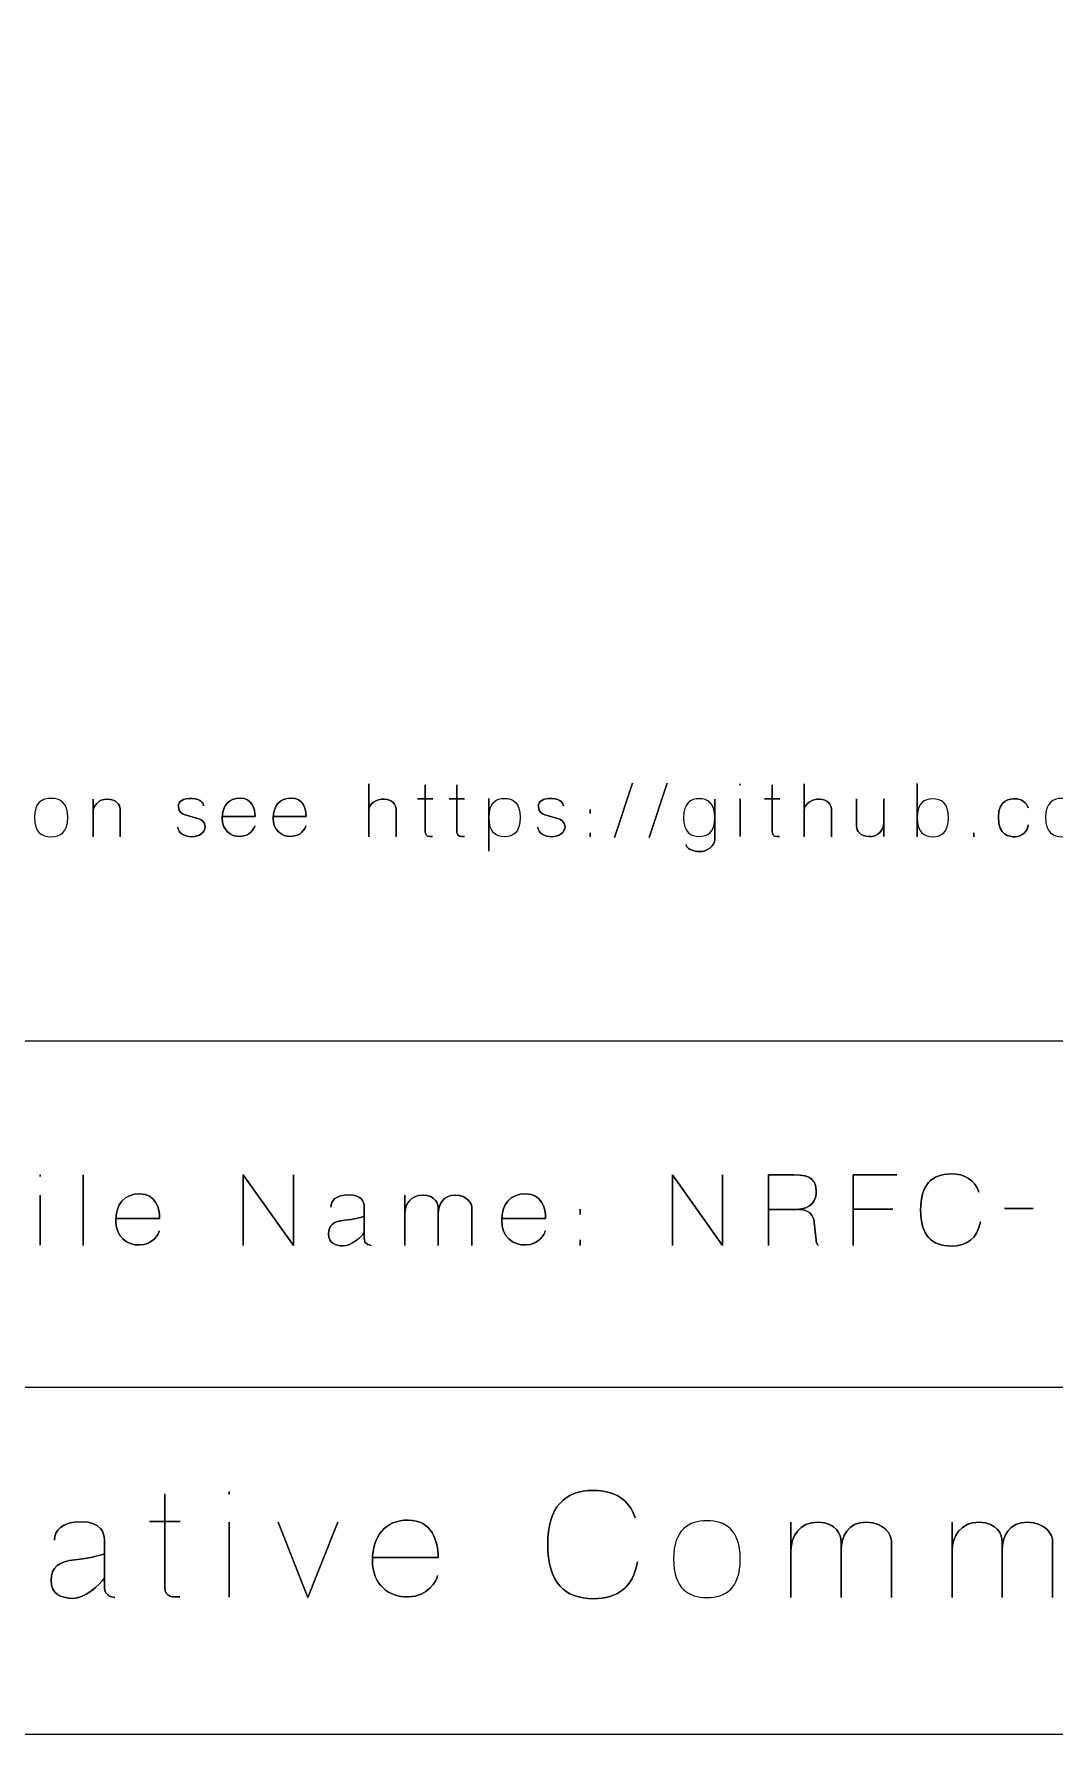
# Model space of a CAD drawing. Extents: x 15 to 785, y -585 to -15.
# Drawn here: x 121.1 to 209.4, y -585 to -437.9 of the extents above; entities that cross this region are included whole.
import ezdxf

# ---------------------------------------------------------------- set-up
doc = ezdxf.new("R2010")
doc.units = 0
doc.header["$MEASUREMENT"] = 0
doc.layers.add('LAYER_1', color=7, linetype='CONTINUOUS')

# ---------------------------------------------------------------- blocks, each defined once
blk = doc.blocks.new('BLOCK_2')
at = {"layer": 'LAYER_1', "color": 250}
blk.add_lwpolyline([(785, -555), (15, -555), (15, -525), (785, -525), (785, -555)], dxfattribs=at)
blk.add_open_spline([(785, -570), (785, -578.28), (778.28, -585), (770, -585), (770, -585), (30, -585), (30, -585), (21.72, -585), (15, -578.28), (15, -570), (15, -570), (15, -30), (15, -30), (15, -21.72), (21.72, -15), (30, -15), (30, -15), (770, -15), (770, -15), (778.28, -15), (785, -21.72), (785, -30), (785, -30), (785, -570), (785, -570)], degree=3, knots=[0, 0, 0, 0, 1, 1, 1, 2, 2, 2, 3, 3, 3, 4, 4, 4, 5, 5, 5, 6, 6, 6, 7, 7, 7, 8, 8, 8, 8], dxfattribs=at)
blk = doc.blocks.new('BLOCK_3')
at = {"layer": 'LAYER_1', "color": 30}
for points, knots in [([(121.61, -536.74), (121.61, -536.74), (121.61, -536.59), (121.61, -536.59), (121.61, -536.59), (121.61, -536.74), (121.61, -536.74)], [0, 0, 0, 0, 1, 1, 1, 2, 2, 2, 2]), ([(125.35, -542.71), (125.35, -542.71), (125.35, -536.6), (125.35, -536.6), (125.35, -536.6), (125.35, -542.71), (125.35, -542.71)], [0, 0, 0, 0, 1, 1, 1, 2, 2, 2, 2]), ([(139.2, -536.6), (139.2, -536.6), (143.55, -542.71), (143.55, -542.71), (143.55, -542.71), (143.55, -536.6), (143.55, -536.6), (143.55, -536.6), (143.55, -542.71), (143.55, -542.71), (143.55, -542.71), (139.2, -536.6), (139.2, -536.6), (139.2, -536.6), (139.2, -542.71), (139.2, -542.71), (139.2, -542.71), (139.2, -536.6), (139.2, -536.6)], [0, 0, 0, 0, 1, 1, 1, 2, 2, 2, 3, 3, 3, 4, 4, 4, 5, 5, 5, 6, 6, 6, 6]), ([(176.34, -542.71), (176.34, -542.71), (176.34, -536.6), (176.34, -536.6), (176.34, -536.6), (180.69, -542.71), (180.69, -542.71), (180.69, -542.71), (180.69, -536.6), (180.69, -536.6), (180.69, -536.6), (180.69, -542.71), (180.69, -542.71), (180.69, -542.71), (176.34, -536.6), (176.34, -536.6), (176.34, -536.6), (176.34, -542.71), (176.34, -542.71)], [0, 0, 0, 0, 1, 1, 1, 2, 2, 2, 3, 3, 3, 4, 4, 4, 5, 5, 5, 6, 6, 6, 6]), ([(184.65, -542.71), (184.65, -542.71), (184.65, -536.6), (184.65, -536.6), (184.65, -536.6), (186.87, -536.6), (186.87, -536.6), (188.43, -536.6), (188.76, -537.13), (188.8, -537.96), (188.84, -538.78), (188.42, -539.59), (187.04, -539.59), (187.04, -539.59), (184.65, -539.59), (184.65, -539.59), (184.65, -539.59), (187.04, -539.59), (187.04, -539.59), (188.4, -539.59), (188.84, -538.78), (188.8, -537.96), (188.76, -537.13), (188.4, -536.6), (186.87, -536.6), (186.87, -536.6), (184.65, -536.6), (184.65, -536.6), (184.65, -536.6), (184.65, -542.71), (184.65, -542.71)], [0, 0, 0, 0, 1, 1, 1, 2, 2, 2, 3, 3, 3, 4, 4, 4, 5, 5, 5, 6, 6, 6, 7, 7, 7, 8, 8, 8, 9, 9, 9, 10, 10, 10, 10]), ([(191.99, -542.71), (191.99, -542.71), (191.99, -536.6), (191.99, -536.6), (191.99, -536.6), (195.77, -536.6), (195.77, -536.6), (195.77, -536.6), (191.99, -536.6), (191.99, -536.6), (191.99, -536.6), (191.99, -542.71), (191.99, -542.71)], [0, 0, 0, 0, 1, 1, 1, 2, 2, 2, 3, 3, 3, 4, 4, 4, 4]), ([(200.47, -542.77), (198.79, -542.77), (197.83, -541.82), (197.83, -539.65), (197.83, -537.49), (198.79, -536.52), (200.47, -536.52), (201.67, -536.52), (202.5, -537.02), (202.88, -538.11), (202.5, -537.02), (201.67, -536.52), (200.47, -536.52), (198.79, -536.52), (197.83, -537.49), (197.83, -539.65), (197.83, -541.82), (198.79, -542.77), (200.47, -542.77), (201.86, -542.77), (202.74, -542.11), (203.01, -540.66), (202.74, -542.11), (201.86, -542.77), (200.47, -542.77)], [0, 0, 0, 0, 1, 1, 1, 2, 2, 2, 3, 3, 3, 4, 4, 4, 5, 5, 5, 6, 6, 6, 7, 7, 7, 8, 8, 8, 8]), ([(121.61, -542.7), (121.61, -542.7), (121.61, -538.35), (121.61, -538.35), (121.61, -538.35), (121.61, -542.71), (121.61, -542.7)], [0, 0, 0, 0, 1, 1, 1, 2, 2, 2, 2]), ([(128.17, -540.39), (128.17, -540.39), (131.96, -540.39), (131.96, -540.39), (131.96, -539.45), (131.59, -538.24), (130.24, -538.24), (128.9, -538.24), (128.17, -539.16), (128.17, -540.55), (128.17, -541.96), (129.11, -542.71), (130.24, -542.67), (131.37, -542.64), (131.87, -541.76), (131.93, -541.44), (131.87, -541.76), (131.37, -542.64), (130.24, -542.67), (129.11, -542.71), (128.17, -541.96), (128.17, -540.55), (128.17, -539.16), (128.9, -538.24), (130.24, -538.24), (131.59, -538.24), (131.96, -539.45), (131.96, -540.39), (131.96, -540.39), (128.17, -540.39), (128.17, -540.39)], [0, 0, 0, 0, 1, 1, 1, 2, 2, 2, 3, 3, 3, 4, 4, 4, 5, 5, 5, 6, 6, 6, 7, 7, 7, 8, 8, 8, 9, 9, 9, 10, 10, 10, 10]), ([(149.67, -542.15), (149.67, -542.15), (149.67, -539.37), (149.67, -539.37), (149.67, -539.01), (149.49, -538.34), (148.35, -538.34), (147.21, -538.34), (146.78, -538.85), (146.78, -539.39), (146.78, -538.85), (147.21, -538.34), (148.35, -538.34), (149.49, -538.34), (149.67, -539.01), (149.67, -539.37), (149.67, -539.37), (149.67, -542.15), (149.67, -542.15), (149.67, -542.66), (150.27, -542.71), (150.27, -542.71), (150.27, -542.71), (149.67, -542.66), (149.67, -542.15)], [0, 0, 0, 0, 1, 1, 1, 2, 2, 2, 3, 3, 3, 4, 4, 4, 5, 5, 5, 6, 6, 6, 7, 7, 7, 8, 8, 8, 8]), ([(156.08, -542.71), (156.08, -542.71), (156.08, -539.88), (156.08, -539.49), (156.08, -539.1), (155.83, -538.37), (154.75, -538.36), (153.68, -538.35), (153.19, -539.19), (153.19, -539.97), (153.19, -539.19), (153.68, -538.35), (154.75, -538.36), (155.83, -538.37), (156.08, -539.1), (156.08, -539.49), (156.08, -539.88), (156.08, -542.71), (156.08, -542.71)], [0, 0, 0, 0, 1, 1, 1, 2, 2, 2, 3, 3, 3, 4, 4, 4, 5, 5, 5, 6, 6, 6, 6]), ([(153.19, -542.71), (153.19, -542.71), (153.19, -538.36), (153.19, -538.36), (153.19, -538.36), (153.19, -542.71), (153.19, -542.71)], [0, 0, 0, 0, 1, 1, 1, 2, 2, 2, 2]), ([(158.99, -542.71), (158.99, -542.71), (158.99, -539.88), (158.99, -539.49), (158.99, -539.1), (158.62, -538.37), (157.55, -538.36), (156.47, -538.35), (156.08, -539.19), (156.08, -539.97), (156.08, -539.19), (156.47, -538.35), (157.55, -538.36), (158.62, -538.37), (158.99, -539.1), (158.99, -539.49), (158.99, -539.88), (158.99, -542.71), (158.99, -542.71)], [0, 0, 0, 0, 1, 1, 1, 2, 2, 2, 3, 3, 3, 4, 4, 4, 5, 5, 5, 6, 6, 6, 6]), ([(161.58, -540.39), (161.58, -540.39), (165.37, -540.39), (165.37, -540.39), (165.37, -539.45), (165, -538.24), (163.65, -538.24), (162.31, -538.24), (161.57, -539.16), (161.57, -540.55), (161.57, -541.96), (162.52, -542.71), (163.65, -542.67), (164.78, -542.64), (165.28, -541.76), (165.33, -541.44), (165.28, -541.76), (164.78, -542.64), (163.65, -542.67), (162.52, -542.71), (161.57, -541.96), (161.57, -540.55), (161.57, -539.16), (162.31, -538.24), (163.65, -538.24), (165, -538.24), (165.37, -539.45), (165.37, -540.39), (165.37, -540.39), (161.58, -540.39), (161.58, -540.39)], [0, 0, 0, 0, 1, 1, 1, 2, 2, 2, 3, 3, 3, 4, 4, 4, 5, 5, 5, 6, 6, 6, 7, 7, 7, 8, 8, 8, 9, 9, 9, 10, 10, 10, 10]), ([(168.37, -540.03), (168.37, -540.03), (168.37, -539.56), (168.37, -539.56), (168.37, -539.56), (168.37, -540.03), (168.37, -540.03)], [0, 0, 0, 0, 1, 1, 1, 2, 2, 2, 2]), ([(188.99, -542.71), (188.82, -542.59), (188.78, -542.35), (188.78, -542.25), (188.78, -542.25), (188.63, -540.71), (188.63, -540.71), (188.58, -540.05), (188.1, -539.59), (187.16, -539.59), (188.1, -539.59), (188.58, -540.05), (188.63, -540.71), (188.63, -540.71), (188.78, -542.25), (188.78, -542.25), (188.78, -542.35), (188.82, -542.59), (188.99, -542.71)], [0, 0, 0, 0, 1, 1, 1, 2, 2, 2, 3, 3, 3, 4, 4, 4, 5, 5, 5, 6, 6, 6, 6]), ([(195.42, -539.56), (195.42, -539.56), (191.99, -539.56), (191.99, -539.56), (191.99, -539.56), (195.42, -539.56), (195.42, -539.56)], [0, 0, 0, 0, 1, 1, 1, 2, 2, 2, 2]), ([(205.09, -539.51), (205.09, -539.51), (207.56, -539.51), (207.56, -539.51), (207.56, -539.51), (205.09, -539.51), (205.09, -539.51)], [0, 0, 0, 0, 1, 1, 1, 2, 2, 2, 2]), ([(147.85, -542.76), (147.15, -542.73), (146.59, -542.51), (146.59, -541.73), (146.59, -540.94), (147.06, -540.61), (147.96, -540.53), (148.85, -540.44), (149.25, -540.31), (149.67, -540.19), (149.25, -540.31), (148.85, -540.44), (147.96, -540.53), (147.06, -540.61), (146.59, -540.94), (146.59, -541.73), (146.59, -542.51), (147.15, -542.73), (147.85, -542.76), (148.54, -542.78), (149.42, -541.96), (149.67, -541.6), (149.42, -541.96), (148.54, -542.78), (147.85, -542.76)], [0, 0, 0, 0, 1, 1, 1, 2, 2, 2, 3, 3, 3, 4, 4, 4, 5, 5, 5, 6, 6, 6, 7, 7, 7, 8, 8, 8, 8]), ([(168.37, -542.71), (168.37, -542.71), (168.37, -542.24), (168.37, -542.24), (168.37, -542.24), (168.37, -542.71), (168.37, -542.71)], [0, 0, 0, 0, 1, 1, 1, 2, 2, 2, 2]), ([(133.72, -573.12), (133.1, -573.16), (132.42, -573.19), (132.42, -572.33), (132.42, -571.47), (132.42, -564.21), (132.42, -564.21), (132.42, -564.21), (132.42, -571.47), (132.42, -572.33), (132.42, -573.19), (133.1, -573.16), (133.72, -573.12)], [0, 0, 0, 0, 1, 1, 1, 2, 2, 2, 3, 3, 3, 4, 4, 4, 4]), ([(137.99, -564.25), (137.99, -564.25), (137.99, -564.02), (137.99, -564.02), (137.99, -564.02), (137.99, -564.25), (137.99, -564.25)], [0, 0, 0, 0, 1, 1, 1, 2, 2, 2, 2]), ([(173.33, -570.11), (172.92, -572.3), (171.6, -573.29), (169.52, -573.29), (166.99, -573.29), (165.56, -571.85), (165.56, -568.6), (165.56, -565.36), (166.99, -563.92), (169.52, -563.92), (171.32, -563.92), (172.57, -564.66), (173.13, -566.29), (172.57, -564.66), (171.32, -563.92), (169.52, -563.92), (166.99, -563.92), (165.56, -565.36), (165.56, -568.6), (165.56, -571.85), (166.99, -573.29), (169.52, -573.29), (171.6, -573.29), (172.92, -572.3), (173.33, -570.11)], [0, 0, 0, 0, 1, 1, 1, 2, 2, 2, 3, 3, 3, 4, 4, 4, 5, 5, 5, 6, 6, 6, 7, 7, 7, 8, 8, 8, 8]), ([(127.18, -572.36), (127.18, -572.36), (127.18, -568.18), (127.18, -568.18), (127.18, -567.65), (126.91, -566.63), (125.2, -566.63), (123.48, -566.63), (122.85, -567.41), (122.85, -568.21), (122.85, -567.41), (123.48, -566.63), (125.2, -566.63), (126.91, -566.63), (127.18, -567.65), (127.18, -568.18), (127.18, -568.18), (127.18, -572.36), (127.18, -572.36), (127.18, -573.12), (128.08, -573.19), (128.08, -573.19), (128.08, -573.19), (127.18, -573.12), (127.18, -572.36)], [0, 0, 0, 0, 1, 1, 1, 2, 2, 2, 3, 3, 3, 4, 4, 4, 5, 5, 5, 6, 6, 6, 7, 7, 7, 8, 8, 8, 8]), ([(131.09, -566.61), (131.09, -566.61), (133.74, -566.61), (133.74, -566.61), (133.74, -566.61), (131.09, -566.61), (131.09, -566.61)], [0, 0, 0, 0, 1, 1, 1, 2, 2, 2, 2]), ([(137.99, -573.17), (137.99, -573.17), (137.99, -566.66), (137.99, -566.66), (137.99, -566.66), (137.99, -573.2), (137.99, -573.17)], [0, 0, 0, 0, 1, 1, 1, 2, 2, 2, 2]), ([(147.4, -566.67), (147.4, -566.67), (144.79, -573.19), (144.79, -573.19), (144.79, -573.19), (142.21, -566.67), (142.21, -566.67), (142.21, -566.67), (144.79, -573.19), (144.79, -573.19), (144.79, -573.19), (147.4, -566.67), (147.4, -566.67)], [0, 0, 0, 0, 1, 1, 1, 2, 2, 2, 3, 3, 3, 4, 4, 4, 4]), ([(150.39, -569.71), (150.39, -569.71), (156.07, -569.71), (156.07, -569.71), (156.07, -568.3), (155.51, -566.49), (153.49, -566.49), (151.49, -566.49), (150.38, -567.86), (150.38, -569.96), (150.38, -572.07), (151.8, -573.19), (153.49, -573.14), (155.19, -573.08), (155.93, -571.76), (156.02, -571.29), (155.93, -571.76), (155.19, -573.08), (153.49, -573.14), (151.8, -573.19), (150.38, -572.07), (150.38, -569.96), (150.38, -567.86), (151.49, -566.49), (153.49, -566.49), (155.51, -566.49), (156.07, -568.3), (156.07, -569.71), (156.07, -569.71), (150.39, -569.71), (150.39, -569.71)], [0, 0, 0, 0, 1, 1, 1, 2, 2, 2, 3, 3, 3, 4, 4, 4, 5, 5, 5, 6, 6, 6, 7, 7, 7, 8, 8, 8, 9, 9, 9, 10, 10, 10, 10]), ([(176.45, -569.86), (176.45, -567.29), (177.76, -566.54), (179.34, -566.54), (180.92, -566.54), (182.22, -567.29), (182.22, -569.86), (182.22, -572.44), (180.92, -573.19), (179.34, -573.19), (177.76, -573.19), (176.45, -572.44), (176.45, -569.86)], [0, 0, 0, 0, 1, 1, 1, 2, 2, 2, 3, 3, 3, 4, 4, 4, 4]), ([(176.45, -569.86), (176.45, -567.29), (177.76, -566.54), (179.34, -566.54), (180.92, -566.54), (182.22, -567.29), (182.22, -569.86), (182.22, -572.44), (180.92, -573.19), (179.34, -573.19), (177.76, -573.19), (176.45, -572.44), (176.45, -569.86)], [0, 0, 0, 0, 1, 1, 1, 2, 2, 2, 3, 3, 3, 4, 4, 4, 4]), ([(190.94, -573.19), (190.94, -573.19), (190.94, -568.94), (190.94, -568.36), (190.94, -567.78), (190.56, -566.68), (188.95, -566.67), (187.34, -566.66), (186.61, -567.92), (186.61, -569.08), (186.61, -567.92), (187.34, -566.66), (188.95, -566.67), (190.56, -566.68), (190.94, -567.78), (190.94, -568.36), (190.94, -568.94), (190.94, -573.19), (190.94, -573.19)], [0, 0, 0, 0, 1, 1, 1, 2, 2, 2, 3, 3, 3, 4, 4, 4, 5, 5, 5, 6, 6, 6, 6]), ([(186.61, -573.19), (186.61, -573.19), (186.61, -566.67), (186.61, -566.67), (186.61, -566.67), (186.61, -573.19), (186.61, -573.19)], [0, 0, 0, 0, 1, 1, 1, 2, 2, 2, 2]), ([(195.31, -573.19), (195.31, -573.19), (195.31, -568.94), (195.31, -568.36), (195.31, -567.78), (194.75, -566.68), (193.14, -566.67), (191.53, -566.66), (190.94, -567.92), (190.94, -569.08), (190.94, -567.92), (191.53, -566.66), (193.14, -566.67), (194.75, -566.68), (195.31, -567.78), (195.31, -568.36), (195.31, -568.94), (195.31, -573.19), (195.31, -573.19)], [0, 0, 0, 0, 1, 1, 1, 2, 2, 2, 3, 3, 3, 4, 4, 4, 5, 5, 5, 6, 6, 6, 6]), ([(204.89, -573.19), (204.89, -573.19), (204.89, -568.94), (204.89, -568.36), (204.89, -567.78), (204.51, -566.68), (202.89, -566.67), (201.28, -566.66), (200.56, -567.92), (200.56, -569.08), (200.56, -567.92), (201.28, -566.66), (202.89, -566.67), (204.51, -566.68), (204.89, -567.78), (204.89, -568.36), (204.89, -568.94), (204.89, -573.19), (204.89, -573.19)], [0, 0, 0, 0, 1, 1, 1, 2, 2, 2, 3, 3, 3, 4, 4, 4, 5, 5, 5, 6, 6, 6, 6]), ([(200.56, -573.19), (200.56, -573.19), (200.56, -566.67), (200.56, -566.67), (200.56, -566.67), (200.56, -573.19), (200.56, -573.19)], [0, 0, 0, 0, 1, 1, 1, 2, 2, 2, 2]), ([(209.26, -573.19), (209.26, -573.19), (209.26, -568.94), (209.26, -568.36), (209.26, -567.78), (208.7, -566.68), (207.08, -566.67), (205.47, -566.66), (204.89, -567.92), (204.89, -569.08), (204.89, -567.92), (205.47, -566.66), (207.08, -566.67), (208.7, -566.68), (209.26, -567.78), (209.26, -568.36), (209.26, -568.94), (209.26, -573.19), (209.26, -573.19)], [0, 0, 0, 0, 1, 1, 1, 2, 2, 2, 3, 3, 3, 4, 4, 4, 5, 5, 5, 6, 6, 6, 6]), ([(124.45, -573.26), (123.39, -573.22), (122.56, -572.89), (122.56, -571.73), (122.56, -570.54), (123.27, -570.05), (124.61, -569.92), (125.95, -569.8), (126.54, -569.59), (127.18, -569.41), (126.54, -569.59), (125.95, -569.8), (124.61, -569.92), (123.27, -570.05), (122.56, -570.54), (122.56, -571.73), (122.56, -572.89), (123.39, -573.22), (124.45, -573.26), (125.49, -573.3), (126.8, -572.07), (127.18, -571.52), (126.8, -572.07), (125.49, -573.3), (124.45, -573.26)], [0, 0, 0, 0, 1, 1, 1, 2, 2, 2, 3, 3, 3, 4, 4, 4, 5, 5, 5, 6, 6, 6, 7, 7, 7, 8, 8, 8, 8])]:
    blk.add_open_spline(points, degree=3, knots=knots, dxfattribs=at)
blk = doc.blocks.new('BLOCK_5')
at = {"layer": 'LAYER_1', "color": 250}
for points, knots in [([(150.06, -507.34), (150.06, -507.34), (150.06, -502.76), (150.06, -502.76), (150.06, -502.76), (150.06, -507.34), (150.06, -507.34)], [0, 0, 0, 0, 1, 1, 1, 2, 2, 2, 2]), ([(155.59, -507.31), (155.28, -507.32), (154.94, -507.34), (154.94, -506.91), (154.94, -506.48), (154.94, -502.85), (154.94, -502.85), (154.94, -502.85), (154.94, -506.48), (154.94, -506.91), (154.94, -507.34), (155.28, -507.32), (155.59, -507.31)], [0, 0, 0, 0, 1, 1, 1, 2, 2, 2, 3, 3, 3, 4, 4, 4, 4]), ([(158.35, -507.31), (158.03, -507.32), (157.7, -507.34), (157.7, -506.91), (157.7, -506.48), (157.7, -502.85), (157.7, -502.85), (157.7, -502.85), (157.7, -506.48), (157.7, -506.91), (157.7, -507.34), (158.03, -507.32), (158.35, -507.31)], [0, 0, 0, 0, 1, 1, 1, 2, 2, 2, 3, 3, 3, 4, 4, 4, 4]), ([(171.33, -507.4), (171.33, -507.4), (172.89, -502.71), (172.89, -502.71), (172.89, -502.71), (171.33, -507.4), (171.33, -507.4)], [0, 0, 0, 0, 1, 1, 1, 2, 2, 2, 2]), ([(174.33, -507.4), (174.33, -507.4), (175.88, -502.71), (175.88, -502.71), (175.88, -502.71), (174.33, -507.4), (174.33, -507.4)], [0, 0, 0, 0, 1, 1, 1, 2, 2, 2, 2]), ([(182.2, -502.87), (182.2, -502.87), (182.2, -502.75), (182.2, -502.75), (182.2, -502.75), (182.2, -502.87), (182.2, -502.87)], [0, 0, 0, 0, 1, 1, 1, 2, 2, 2, 2]), ([(185.63, -507.31), (185.32, -507.32), (184.98, -507.34), (184.98, -506.91), (184.98, -506.48), (184.98, -502.85), (184.98, -502.85), (184.98, -502.85), (184.98, -506.48), (184.98, -506.91), (184.98, -507.34), (185.32, -507.32), (185.63, -507.31)], [0, 0, 0, 0, 1, 1, 1, 2, 2, 2, 3, 3, 3, 4, 4, 4, 4]), ([(187.76, -507.34), (187.76, -507.34), (187.76, -502.76), (187.76, -502.76), (187.76, -502.76), (187.76, -507.34), (187.76, -507.34)], [0, 0, 0, 0, 1, 1, 1, 2, 2, 2, 2]), ([(197.54, -502.74), (197.54, -502.74), (197.54, -507.34), (197.54, -507.34), (197.54, -507.34), (197.54, -502.74), (197.54, -502.74)], [0, 0, 0, 0, 1, 1, 1, 2, 2, 2, 2]), ([(121.12, -505.67), (121.12, -504.39), (121.78, -504.02), (122.56, -504.02), (123.36, -504.02), (124.01, -504.39), (124.01, -505.67), (124.01, -506.96), (123.36, -507.34), (122.56, -507.34), (121.78, -507.34), (121.12, -506.96), (121.12, -505.67)], [0, 0, 0, 0, 1, 1, 1, 2, 2, 2, 3, 3, 3, 4, 4, 4, 4]), ([(121.12, -505.67), (121.12, -504.39), (121.78, -504.02), (122.56, -504.02), (123.36, -504.02), (124.01, -504.39), (124.01, -505.67), (124.01, -506.96), (123.36, -507.34), (122.56, -507.34), (121.78, -507.34), (121.12, -506.96), (121.12, -505.67)], [0, 0, 0, 0, 1, 1, 1, 2, 2, 2, 3, 3, 3, 4, 4, 4, 4]), ([(128.54, -507.34), (128.54, -507.34), (128.54, -505.22), (128.54, -504.92), (128.54, -504.63), (128.25, -504.09), (127.44, -504.08), (126.63, -504.07), (126.2, -504.7), (126.2, -505.29), (126.2, -504.7), (126.63, -504.07), (127.44, -504.08), (128.25, -504.09), (128.54, -504.63), (128.54, -504.92), (128.54, -505.22), (128.54, -507.34), (128.54, -507.34)], [0, 0, 0, 0, 1, 1, 1, 2, 2, 2, 3, 3, 3, 4, 4, 4, 5, 5, 5, 6, 6, 6, 6]), ([(126.2, -507.34), (126.2, -507.34), (126.2, -504.08), (126.2, -504.08), (126.2, -504.08), (126.2, -507.34), (126.2, -507.34)], [0, 0, 0, 0, 1, 1, 1, 2, 2, 2, 2]), ([(134.76, -504.03), (133.96, -504.01), (133.59, -504.26), (133.59, -504.75), (133.59, -505.25), (134.01, -505.4), (134.16, -505.44), (134.16, -505.44), (135.36, -505.8), (135.36, -505.8), (135.52, -505.84), (135.9, -506.01), (135.9, -506.48), (135.9, -506.95), (135.4, -507.34), (134.76, -507.34), (134.13, -507.34), (133.55, -507), (133.55, -506.51), (133.55, -507), (134.13, -507.34), (134.76, -507.34), (135.4, -507.34), (135.9, -506.95), (135.9, -506.48), (135.9, -506.01), (135.52, -505.84), (135.36, -505.8), (135.36, -505.8), (134.16, -505.44), (134.16, -505.44), (134.01, -505.4), (133.59, -505.25), (133.59, -504.75), (133.59, -504.26), (133.96, -504.01), (134.76, -504.03), (135.56, -504.06), (135.77, -504.5), (135.76, -504.66), (135.77, -504.5), (135.56, -504.06), (134.76, -504.03)], [0, 0, 0, 0, 1, 1, 1, 2, 2, 2, 3, 3, 3, 4, 4, 4, 5, 5, 5, 6, 6, 6, 7, 7, 7, 8, 8, 8, 9, 9, 9, 10, 10, 10, 11, 11, 11, 12, 12, 12, 13, 13, 13, 14, 14, 14, 14]), ([(137.38, -505.6), (137.38, -505.6), (140.22, -505.6), (140.22, -505.6), (140.22, -504.89), (139.94, -503.99), (138.93, -503.99), (137.93, -503.99), (137.38, -504.68), (137.38, -505.72), (137.38, -506.78), (138.09, -507.34), (138.93, -507.31), (139.78, -507.29), (140.15, -506.63), (140.2, -506.39), (140.15, -506.63), (139.78, -507.29), (138.93, -507.31), (138.09, -507.34), (137.38, -506.78), (137.38, -505.72), (137.38, -504.68), (137.93, -503.99), (138.93, -503.99), (139.94, -503.99), (140.22, -504.89), (140.22, -505.6), (140.22, -505.6), (137.38, -505.6), (137.38, -505.6)], [0, 0, 0, 0, 1, 1, 1, 2, 2, 2, 3, 3, 3, 4, 4, 4, 5, 5, 5, 6, 6, 6, 7, 7, 7, 8, 8, 8, 9, 9, 9, 10, 10, 10, 10]), ([(141.8, -505.6), (141.8, -505.6), (144.64, -505.6), (144.64, -505.6), (144.64, -504.89), (144.36, -503.99), (143.35, -503.99), (142.34, -503.99), (141.79, -504.68), (141.79, -505.72), (141.79, -506.78), (142.5, -507.34), (143.35, -507.31), (144.2, -507.29), (144.57, -506.63), (144.61, -506.39), (144.57, -506.63), (144.2, -507.29), (143.35, -507.31), (142.5, -507.34), (141.79, -506.78), (141.79, -505.72), (141.79, -504.68), (142.34, -503.99), (143.35, -503.99), (144.36, -503.99), (144.64, -504.89), (144.64, -505.6), (144.64, -505.6), (141.8, -505.6), (141.8, -505.6)], [0, 0, 0, 0, 1, 1, 1, 2, 2, 2, 3, 3, 3, 4, 4, 4, 5, 5, 5, 6, 6, 6, 7, 7, 7, 8, 8, 8, 9, 9, 9, 10, 10, 10, 10]), ([(152.44, -507.34), (152.44, -507.34), (152.44, -505.69), (152.44, -505.11), (152.44, -504.53), (152.09, -504.09), (151.41, -504.08), (150.72, -504.07), (150.06, -504.49), (150.06, -505.04), (150.06, -504.49), (150.72, -504.07), (151.41, -504.08), (152.09, -504.09), (152.44, -504.53), (152.44, -505.11), (152.44, -505.69), (152.44, -507.34), (152.44, -507.34)], [0, 0, 0, 0, 1, 1, 1, 2, 2, 2, 3, 3, 3, 4, 4, 4, 5, 5, 5, 6, 6, 6, 6]), ([(154.27, -504.05), (154.27, -504.05), (155.6, -504.05), (155.6, -504.05), (155.6, -504.05), (154.27, -504.05), (154.27, -504.05)], [0, 0, 0, 0, 1, 1, 1, 2, 2, 2, 2]), ([(157.03, -504.05), (157.03, -504.05), (158.36, -504.05), (158.36, -504.05), (158.36, -504.05), (157.03, -504.05), (157.03, -504.05)], [0, 0, 0, 0, 1, 1, 1, 2, 2, 2, 2]), ([(160.47, -508.6), (160.47, -508.6), (160.47, -504.02), (160.47, -504.02), (160.47, -504.02), (160.47, -508.6), (160.47, -508.6)], [0, 0, 0, 0, 1, 1, 1, 2, 2, 2, 2]), ([(161.82, -507.34), (162.56, -507.34), (163.17, -506.96), (163.17, -505.67), (163.17, -504.39), (162.56, -504.02), (161.82, -504.02), (161.08, -504.02), (160.48, -504.39), (160.48, -505.67), (160.48, -506.96), (161.08, -507.34), (161.82, -507.34)], [0, 0, 0, 0, 1, 1, 1, 2, 2, 2, 3, 3, 3, 4, 4, 4, 4]), ([(161.82, -507.34), (162.56, -507.34), (163.17, -506.96), (163.17, -505.67), (163.17, -504.39), (162.56, -504.02), (161.82, -504.02), (161.08, -504.02), (160.48, -504.39), (160.48, -505.67), (160.48, -506.96), (161.08, -507.34), (161.82, -507.34)], [0, 0, 0, 0, 1, 1, 1, 2, 2, 2, 3, 3, 3, 4, 4, 4, 4]), ([(165.91, -504.03), (165.11, -504.01), (164.75, -504.26), (164.75, -504.75), (164.75, -505.25), (165.16, -505.4), (165.31, -505.44), (165.31, -505.44), (166.51, -505.8), (166.51, -505.8), (166.67, -505.84), (167.05, -506.01), (167.05, -506.48), (167.05, -506.95), (166.55, -507.34), (165.91, -507.34), (165.28, -507.34), (164.7, -507), (164.7, -506.51), (164.7, -507), (165.28, -507.34), (165.91, -507.34), (166.55, -507.34), (167.05, -506.95), (167.05, -506.48), (167.05, -506.01), (166.67, -505.84), (166.51, -505.8), (166.51, -505.8), (165.31, -505.44), (165.31, -505.44), (165.16, -505.4), (164.75, -505.25), (164.75, -504.75), (164.75, -504.26), (165.11, -504.01), (165.91, -504.03), (166.71, -504.06), (166.92, -504.5), (166.91, -504.66), (166.92, -504.5), (166.71, -504.06), (165.91, -504.03)], [0, 0, 0, 0, 1, 1, 1, 2, 2, 2, 3, 3, 3, 4, 4, 4, 5, 5, 5, 6, 6, 6, 7, 7, 7, 8, 8, 8, 9, 9, 9, 10, 10, 10, 11, 11, 11, 12, 12, 12, 13, 13, 13, 14, 14, 14, 14]), ([(178.66, -504.05), (179.4, -504.05), (180.01, -504.42), (180.01, -505.69), (180.01, -506.96), (179.4, -507.32), (178.66, -507.32), (177.93, -507.32), (177.32, -506.96), (177.32, -505.69), (177.32, -504.42), (177.93, -504.05), (178.66, -504.05)], [0, 0, 0, 0, 1, 1, 1, 2, 2, 2, 3, 3, 3, 4, 4, 4, 4]), ([(178.66, -504.05), (179.4, -504.05), (180.01, -504.42), (180.01, -505.69), (180.01, -506.96), (179.4, -507.32), (178.66, -507.32), (177.93, -507.32), (177.32, -506.96), (177.32, -505.69), (177.32, -504.42), (177.93, -504.05), (178.66, -504.05)], [0, 0, 0, 0, 1, 1, 1, 2, 2, 2, 3, 3, 3, 4, 4, 4, 4]), ([(177.52, -508), (177.58, -508.38), (178.05, -508.6), (178.68, -508.62), (179.33, -508.64), (180.01, -508.16), (180.01, -507.57), (180.01, -506.98), (180.01, -504.1), (180.01, -504.1), (180.01, -504.1), (180.01, -506.98), (180.01, -507.57), (180.01, -508.16), (179.33, -508.64), (178.68, -508.62), (178.05, -508.6), (177.58, -508.38), (177.52, -508)], [0, 0, 0, 0, 1, 1, 1, 2, 2, 2, 3, 3, 3, 4, 4, 4, 5, 5, 5, 6, 6, 6, 6]), ([(182.2, -507.33), (182.2, -507.33), (182.2, -504.07), (182.2, -504.07), (182.2, -504.07), (182.2, -507.34), (182.2, -507.33)], [0, 0, 0, 0, 1, 1, 1, 2, 2, 2, 2]), ([(184.32, -504.05), (184.32, -504.05), (185.64, -504.05), (185.64, -504.05), (185.64, -504.05), (184.32, -504.05), (184.32, -504.05)], [0, 0, 0, 0, 1, 1, 1, 2, 2, 2, 2]), ([(190.13, -507.34), (190.13, -507.34), (190.13, -505.69), (190.13, -505.11), (190.13, -504.53), (189.78, -504.09), (189.1, -504.08), (188.41, -504.07), (187.76, -504.49), (187.76, -505.04), (187.76, -504.49), (188.41, -504.07), (189.1, -504.08), (189.78, -504.09), (190.13, -504.53), (190.13, -505.11), (190.13, -505.69), (190.13, -507.34), (190.13, -507.34)], [0, 0, 0, 0, 1, 1, 1, 2, 2, 2, 3, 3, 3, 4, 4, 4, 5, 5, 5, 6, 6, 6, 6]), ([(192.29, -504.07), (192.29, -504.07), (192.29, -506.19), (192.29, -506.49), (192.29, -506.78), (192.58, -507.32), (193.39, -507.33), (194.2, -507.34), (194.64, -506.71), (194.64, -506.12), (194.64, -506.71), (194.2, -507.34), (193.39, -507.33), (192.58, -507.32), (192.29, -506.78), (192.29, -506.49), (192.29, -506.19), (192.29, -504.07), (192.29, -504.07)], [0, 0, 0, 0, 1, 1, 1, 2, 2, 2, 3, 3, 3, 4, 4, 4, 5, 5, 5, 6, 6, 6, 6]), ([(194.64, -504.07), (194.64, -504.07), (194.64, -507.33), (194.64, -507.33), (194.64, -507.33), (194.64, -504.07), (194.64, -504.07)], [0, 0, 0, 0, 1, 1, 1, 2, 2, 2, 2]), ([(198.88, -504.06), (199.63, -504.06), (200.23, -504.42), (200.23, -505.7), (200.23, -506.97), (199.63, -507.34), (198.88, -507.34), (198.14, -507.34), (197.54, -506.97), (197.54, -505.7), (197.54, -504.42), (198.14, -504.06), (198.88, -504.06)], [0, 0, 0, 0, 1, 1, 1, 2, 2, 2, 3, 3, 3, 4, 4, 4, 4]), ([(198.88, -504.06), (199.63, -504.06), (200.23, -504.42), (200.23, -505.7), (200.23, -506.97), (199.63, -507.34), (198.88, -507.34), (198.14, -507.34), (197.54, -506.97), (197.54, -505.7), (197.54, -504.42), (198.14, -504.06), (198.88, -504.06)], [0, 0, 0, 0, 1, 1, 1, 2, 2, 2, 3, 3, 3, 4, 4, 4, 4]), ([(207.15, -506.3), (207.13, -506.84), (206.56, -507.34), (206.02, -507.34), (205.49, -507.34), (204.57, -507.25), (204.57, -505.65), (204.57, -504.07), (205.59, -504.05), (206.05, -504.05), (206.5, -504.05), (207.09, -504.4), (207.13, -504.84), (207.09, -504.4), (206.5, -504.05), (206.05, -504.05), (205.59, -504.05), (204.57, -504.07), (204.57, -505.65), (204.57, -507.25), (205.49, -507.34), (206.02, -507.34), (206.56, -507.34), (207.13, -506.84), (207.15, -506.3)], [0, 0, 0, 0, 1, 1, 1, 2, 2, 2, 3, 3, 3, 4, 4, 4, 5, 5, 5, 6, 6, 6, 7, 7, 7, 8, 8, 8, 8]), ([(208.64, -505.67), (208.64, -504.39), (209.3, -504.02), (210.08, -504.02), (210.88, -504.02), (211.53, -504.39), (211.53, -505.67), (211.53, -506.96), (210.88, -507.34), (210.08, -507.34), (209.3, -507.34), (208.64, -506.96), (208.64, -505.67)], [0, 0, 0, 0, 1, 1, 1, 2, 2, 2, 3, 3, 3, 4, 4, 4, 4]), ([(208.64, -505.67), (208.64, -504.39), (209.3, -504.02), (210.08, -504.02), (210.88, -504.02), (211.53, -504.39), (211.53, -505.67), (211.53, -506.96), (210.88, -507.34), (210.08, -507.34), (209.3, -507.34), (208.64, -506.96), (208.64, -505.67)], [0, 0, 0, 0, 1, 1, 1, 2, 2, 2, 3, 3, 3, 4, 4, 4, 4]), ([(169.22, -505.33), (169.22, -505.33), (169.22, -504.98), (169.22, -504.98), (169.22, -504.98), (169.22, -505.33), (169.22, -505.33)], [0, 0, 0, 0, 1, 1, 1, 2, 2, 2, 2]), ([(169.22, -507.34), (169.22, -507.34), (169.22, -506.99), (169.22, -506.99), (169.22, -506.99), (169.22, -507.34), (169.22, -507.34)], [0, 0, 0, 0, 1, 1, 1, 2, 2, 2, 2]), ([(202.45, -507.34), (202.45, -507.34), (202.45, -506.99), (202.45, -506.99), (202.45, -506.99), (202.45, -507.34), (202.45, -507.34)], [0, 0, 0, 0, 1, 1, 1, 2, 2, 2, 2])]:
    blk.add_open_spline(points, degree=3, knots=knots, dxfattribs=at)

msp = doc.modelspace()

# ---------------------------------------------------------------- block references
at = {"layer": 'LAYER_1'}
for name in ['BLOCK_2', 'BLOCK_5', 'BLOCK_3']:
    msp.add_blockref(name, (0, 0), dxfattribs=at)

doc.saveas('drawing.dxf')
